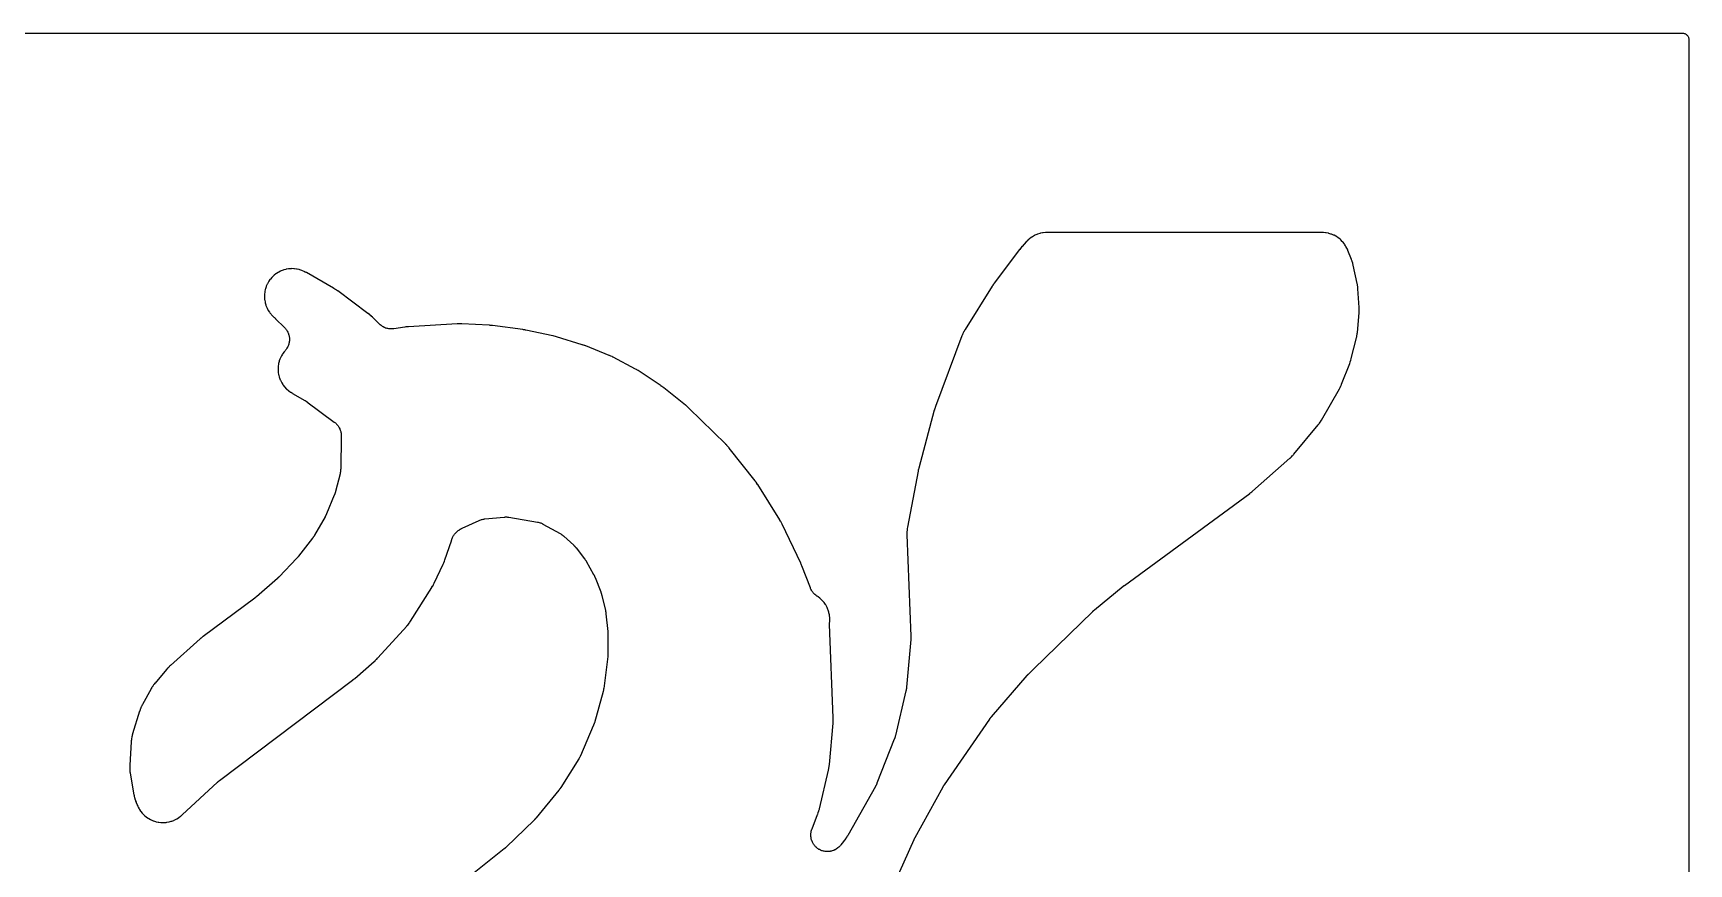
# Model space of a CAD drawing. Header units: millimetres. Extents: x 0 to 300, y 0 to 300.
# Drawn here: x 150.5 to 300.1, y 225 to 300.1 of the extents above; entities that cross this region are included whole.
import ezdxf

# ---------------------------------------------------------------- set-up
doc = ezdxf.new("R2010")
doc.units = ezdxf.units.MM
doc.layers.add('CUT', color=7, linetype='CONTINUOUS')

msp = doc.modelspace()

# ---------------------------------------------------------------- linework, layer by layer
at = {"layer": 'CUT'}
for points in [[(1.4375, 300.0625), (298.5625, 300.0625), (299.4478, 300.0625), (299.5212, 300.0589), (299.5794, 300.0503), (299.6365, 300.036), (299.6918, 300.0162), (299.745, 299.991), (299.7954, 299.9608), (299.8427, 299.9257), (299.8863, 299.8863), (299.9257, 299.8427), (299.9608, 299.7954), (299.991, 299.745), (300.0162, 299.6918), (300.036, 299.6365), (300.0503, 299.5794), (300.0589, 299.5212), (300.0625, 299.4478), (300.0625, 298.5625), (300.0625, 1.4375)], [(227.8701, 222.34), (230.0658, 227.2413), (230.0697, 227.2499), (230.0789, 227.2698), (230.0829, 227.2784), (230.0878, 227.2888), (230.0919, 227.2973), (230.1015, 227.317), (230.1056, 227.3255), (230.1131, 227.3405), (230.1174, 227.3489), (230.1274, 227.3684), (230.1317, 227.3768), (230.1371, 227.387), (230.1415, 227.3953), (230.152, 227.4147), (230.1565, 227.4229), (232.6728, 231.9752), (232.6782, 231.9849), (232.691, 232.0073), (232.6965, 232.0169), (232.7034, 232.0286), (232.709, 232.0381), (232.7223, 232.0603), (232.7281, 232.0698), (232.7385, 232.0865), (232.7444, 232.0958), (232.7582, 232.1177), (232.7642, 232.127), (232.7716, 232.1383), (232.7778, 232.1475), (232.7922, 232.169), (232.7984, 232.1782), (236.8896, 238.114), (236.8967, 238.1241), (236.9133, 238.1475), (236.9205, 238.1575), (236.9294, 238.1697), (236.9367, 238.1796), (236.954, 238.2026), (236.9615, 238.2124), (236.9748, 238.2297), (236.9825, 238.2394), (237.0004, 238.2619), (237.0081, 238.2715), (237.0176, 238.2831), (237.0255, 238.2926), (237.044, 238.3146), (237.052, 238.324), (240.2773, 242.0532), (240.2836, 242.0604), (240.2984, 242.0771), (240.3048, 242.0843), (240.3126, 242.0929), (240.319, 242.1), (240.3341, 242.1164), (240.3407, 242.1234), (240.3523, 242.1357), (240.3589, 242.1426), (240.3743, 242.1587), (240.381, 242.1656), (240.3892, 242.1739), (240.3959, 242.1807), (240.4117, 242.1964), (240.4185, 242.2031), (240.8059, 242.5808), (240.8162, 242.5908), (240.8505, 242.6237), (240.8546, 242.6275), (246.1988, 247.8392), (246.206, 247.8461), (246.2227, 247.862), (246.2299, 247.8688), (246.2386, 247.8769), (246.2458, 247.8836), (246.2628, 247.8991), (246.2702, 247.9058), (246.2832, 247.9174), (246.2906, 247.9239), (246.308, 247.9391), (246.3154, 247.9456), (246.3246, 247.9534), (246.3321, 247.9597), (246.3498, 247.9745), (246.3574, 247.9808), (248.9565, 250.1043), (248.9602, 250.1073), (248.9689, 250.1143), (248.9726, 250.1173), (248.9813, 250.1242), (248.9859, 250.1279), (248.9968, 250.1365), (249.0015, 250.1401), (249.0097, 250.1465), (249.0143, 250.1501), (249.0251, 250.1583), (249.0291, 250.1614), (249.0381, 250.1682), (249.0508, 250.1777), (249.0564, 250.1819), (260.3853, 258.4914), (260.396, 258.4994), (260.4653, 258.5527), (260.4759, 258.561), (260.5614, 258.6298), (260.5717, 258.6383), (260.6386, 258.6946), (260.6488, 258.7034), (264.0218, 261.6767), (264.03, 261.684), (264.0866, 261.7358), (264.095, 261.7436), (264.1315, 261.7782), (264.1487, 261.7953), (264.254, 261.9037), (264.2699, 261.9208), (264.2969, 261.9509), (264.3042, 261.9592), (264.3538, 262.0165), (264.3618, 262.0259), (266.5575, 264.6713), (266.5656, 264.6812), (266.6171, 264.7461), (266.625, 264.7562), (266.6551, 264.7959), (266.6702, 264.8165), (266.7648, 264.9525), (266.7789, 264.9738), (266.8056, 265.0159), (266.8123, 265.0267), (266.8552, 265.0976), (266.8617, 265.1086), (268.4825, 267.9218), (268.4877, 267.9312), (268.5239, 267.9967), (268.5293, 268.0065), (268.5522, 268.0499), (268.5628, 268.0711), (268.6266, 268.2041), (268.636, 268.2248), (268.6517, 268.261), (268.6559, 268.2709), (268.6841, 268.3393), (268.6886, 268.3505), (269.4152, 270.2188), (269.4218, 270.2366), (269.4629, 270.353), (269.4689, 270.371), (269.5158, 270.5185), (269.5213, 270.5367), (269.5549, 270.6555), (269.5598, 270.6738), (270.0279, 272.5518), (270.0305, 272.5625), (270.0478, 272.6378), (270.0502, 272.6491), (270.0606, 272.6987), (270.0652, 272.7226), (270.0903, 272.8727), (270.0937, 272.896), (270.0989, 272.9364), (270.1002, 272.9473), (270.1084, 273.0233), (270.1097, 273.0356), (270.2641, 274.7915), (270.265, 274.8023), (270.2702, 274.8774), (270.2709, 274.8886), (270.2734, 274.938), (270.2741, 274.9618), (270.2758, 275.1102), (270.2756, 275.1331), (270.2746, 275.1729), (270.2742, 275.1836), (270.2708, 275.2581), (270.2702, 275.2702), (270.1589, 276.978), (270.1581, 276.9886), (270.152, 277.0621), (270.151, 277.0731), (270.1461, 277.1212), (270.1433, 277.1444), (270.1231, 277.2883), (270.1195, 277.3104), (270.1127, 277.3487), (270.1107, 277.3591), (270.0966, 277.4307), (270.0942, 277.4423), (269.7293, 279.1161), (269.7265, 279.1283), (269.7076, 279.2069), (269.7046, 279.219), (269.6922, 279.2661), (269.6854, 279.2901), (269.638, 279.4448), (269.6302, 279.4684), (269.614, 279.5143), (269.6097, 279.526), (269.5812, 279.6018), (269.5767, 279.6134), (269.2486, 280.4329), (269.2429, 280.4466), (269.2048, 280.5355), (269.1987, 280.5491), (269.1745, 280.6019), (269.1614, 280.6286), (269.0734, 280.7977), (269.0433, 280.849), (268.9404, 281.0064), (268.9055, 281.0545), (268.7875, 281.2009), (268.7479, 281.2453), (268.616, 281.3793), (268.5723, 281.4196), (268.4277, 281.5398), (268.3802, 281.5756), (268.2245, 281.681), (268.1736, 281.7118), (268.0083, 281.8013), (267.9546, 281.827), (267.7812, 281.8996), (267.7253, 281.9198), (267.5455, 281.9749), (267.4878, 281.9895), (267.3035, 282.0266), (267.2447, 282.0354), (267.055, 282.0543), (267.0253, 282.0565), (266.9673, 282.0594), (266.9524, 282.0599), (266.8558, 282.0623), (266.8409, 282.0625), (242.1471, 282.0625), (242.1316, 282.0623), (242.0302, 282.0597), (242.0147, 282.0591), (241.9539, 282.0559), (241.9228, 282.0535), (241.724, 282.0327), (241.6625, 282.023), (241.4696, 281.9824), (241.4094, 281.9663), (241.2218, 281.9059), (241.1635, 281.8837), (240.9833, 281.8041), (240.9276, 281.776), (240.7566, 281.6781), (240.7041, 281.6443), (240.5442, 281.5292), (240.4955, 281.4902), (240.3463, 281.3573), (240.3236, 281.336), (240.2803, 281.2932), (240.2694, 281.2821), (240.1992, 281.209), (240.1885, 281.1976), (239.8177, 280.7907), (239.8085, 280.7803), (239.7491, 280.7121), (239.7401, 280.7015), (239.6677, 280.6142), (239.6589, 280.6034), (239.6028, 280.5326), (239.5943, 280.5216), (237.295, 277.4742), (237.2871, 277.4635), (237.2367, 277.3936), (237.2291, 277.3827), (237.1678, 277.2935), (237.1604, 277.2825), (237.1131, 277.2104), (237.106, 277.1992), (234.6642, 273.2867), (234.6565, 273.2739), (234.6071, 273.1903), (234.5997, 273.1773), (234.5713, 273.1263), (234.5574, 273.0999), (234.4716, 272.9258), (234.459, 272.8987), (234.4358, 272.8452), (234.4301, 272.8314), (234.3937, 272.7413), (234.3883, 272.7274), (231.998, 266.3525), (231.993, 266.3387), (231.9618, 266.2487), (231.9571, 266.2348), (231.9207, 266.1209), (231.9164, 266.1069), (231.8896, 266.0155), (231.8856, 266.0013), (230.4847, 260.7564), (230.4821, 260.7464), (230.4647, 260.6763), (230.4621, 260.6654), (230.442, 260.5776), (230.4396, 260.5669), (230.425, 260.4972), (230.4227, 260.4858), (229.4671, 255.4474), (229.4642, 255.4307), (229.4467, 255.3216), (229.4442, 255.3048), (229.4356, 255.2391), (229.4321, 255.2053), (229.4157, 254.9851), (229.4142, 254.9512), (229.413, 254.8849), (229.413, 254.8679), (229.4142, 254.7575), (229.4146, 254.7405), (229.7726, 245.6103), (229.773, 245.5959), (229.7738, 245.5624), (229.774, 245.548), (229.7742, 245.5305), (229.7742, 245.5161), (229.7739, 245.4826), (229.7736, 245.4682), (229.773, 245.4428), (229.7725, 245.4284), (229.7712, 245.3949), (229.7705, 245.3805), (229.7695, 245.363), (229.7685, 245.3487), (229.7661, 245.3152), (229.7649, 245.3009), (229.3831, 241.0031), (229.3815, 240.9871), (229.3776, 240.9498), (229.3757, 240.9338), (229.3733, 240.9143), (229.3711, 240.8984), (229.3658, 240.8612), (229.3634, 240.8453), (229.3588, 240.8172), (229.3561, 240.8014), (229.3495, 240.7644), (229.3465, 240.7486), (229.3427, 240.7294), (229.3394, 240.7136), (229.3314, 240.6769), (229.3279, 240.6612), (228.3763, 236.6275), (228.3725, 236.6119), (228.3632, 236.5756), (228.3591, 236.5601), (228.3539, 236.5412), (228.3495, 236.5257), (228.339, 236.4897), (228.3343, 236.4744), (228.3259, 236.4473), (228.3209, 236.432), (228.3091, 236.3964), (228.3039, 236.3812), (228.2974, 236.3628), (228.2919, 236.3477), (228.2788, 236.3125), (228.2731, 236.2975), (226.7075, 232.3141), (226.7016, 232.2993), (226.6874, 232.2651), (226.6812, 232.2505), (226.6735, 232.2327), (226.667, 232.2182), (226.6517, 232.1845), (226.645, 232.1701), (226.6329, 232.1447), (226.6259, 232.1304), (226.6094, 232.0973), (226.6021, 232.0831), (226.5932, 232.0659), (226.5857, 232.0519), (226.568, 232.0194), (226.5603, 232.0055), (224.0664, 227.606), (224.0587, 227.5926), (224.0404, 227.5616), (224.0324, 227.5483), (224.0226, 227.5323), (224.0144, 227.5192), (223.9951, 227.4888), (223.9867, 227.4759), (223.9716, 227.4531), (223.963, 227.4403), (223.9426, 227.4106), (223.9338, 227.3979), (223.9228, 227.3826), (223.9138, 227.3701), (223.8924, 227.3411), (223.8831, 227.3288), (223.4329, 226.7402), (223.4051, 226.7056), (223.3525, 226.6435), (223.2919, 226.5786), (223.2494, 226.5375), (223.1827, 226.4789), (223.1364, 226.4421), (223.0642, 226.3904), (223.0145, 226.3584), (222.9376, 226.314), (222.885, 226.2871), (222.804, 226.2505), (222.749, 226.2289), (222.6649, 226.2005), (222.608, 226.1844), (222.5215, 226.1644), (222.4633, 226.154), (222.3752, 226.1426), (222.3163, 226.138), (222.2275, 226.1354), (222.1684, 226.1366), (222.0798, 226.1427), (222.0211, 226.1497), (221.9335, 226.1646), (221.8758, 226.1773), (221.7901, 226.2008), (221.734, 226.2191), (221.651, 226.2509), (221.5969, 226.2747), (221.5175, 226.3145), (221.466, 226.3436), (221.3909, 226.391), (221.3426, 226.4249), (221.2725, 226.4795), (221.2277, 226.5181), (221.1634, 226.5793), (221.1226, 226.6221), (221.0646, 226.6894), (221.0283, 226.736), (220.9772, 226.8087), (220.9456, 226.8586), (220.9019, 226.936), (220.8755, 226.9888), (220.8396, 227.0701), (220.8185, 227.1253), (220.7908, 227.2097), (220.7752, 227.2667), (220.756, 227.3534), (220.7461, 227.4117), (220.7355, 227.4999), (220.7314, 227.5588), (220.7296, 227.6476), (220.7313, 227.7067), (220.7382, 227.7952), (220.7458, 227.8539), (220.7614, 227.9413), (220.7747, 227.9989), (220.7989, 228.0844), (220.8248, 228.1615), (220.8401, 228.2032), (221.346, 229.4905), (221.3535, 229.5105), (221.3997, 229.6418), (221.4065, 229.6621), (221.4586, 229.8287), (221.4646, 229.8493), (221.5014, 229.9835), (221.5067, 230.0043), (222.3283, 233.4871), (222.3329, 233.5081), (222.36, 233.6448), (222.3638, 233.6659), (222.3917, 233.8386), (222.3947, 233.8598), (222.412, 233.9982), (222.4143, 234.0195), (222.7458, 237.7511), (222.7472, 237.7702), (222.7543, 237.8945), (222.7551, 237.9137), (222.7589, 238.0699), (222.7591, 238.0891), (222.7582, 238.2137), (222.7577, 238.2328), (222.4274, 246.6579), (222.427, 246.7023), (222.4286, 246.7991), (222.4303, 246.8412), (222.4326, 246.877), (222.433, 246.8841), (222.438, 246.98), (222.4388, 247.0108), (222.4388, 247.2069), (222.4357, 247.268), (222.4161, 247.4605), (222.4068, 247.5209), (222.3677, 247.7104), (222.3522, 247.7696), (222.294, 247.9541), (222.2726, 248.0115), (222.1959, 248.189), (222.1688, 248.2439), (222.0744, 248.4128), (222.0418, 248.4646), (221.9307, 248.6229), (221.893, 248.6712), (221.7663, 248.8174), (221.7239, 248.8615), (221.583, 248.9941), (221.5363, 249.0337), (221.3805, 249.1528), (221.3557, 249.1708), (221.2908, 249.2154), (221.2856, 249.2189), (221.2797, 249.2229), (221.2441, 249.248), (221.1765, 249.2983), (221.1059, 249.3567), (221.0609, 249.3978), (220.9966, 249.4631), (220.956, 249.5086), (220.8987, 249.58), (220.863, 249.6294), (220.8132, 249.7063), (220.7827, 249.7591), (220.741, 249.8406), (220.7066, 249.9171), (220.6889, 249.9594), (219.9197, 251.9356), (219.9161, 251.9448), (219.89, 252.0086), (219.8859, 252.0184), (219.852, 252.0974), (219.8478, 252.1069), (219.8199, 252.1689), (219.8152, 252.179), (218.1486, 255.7067), (218.1408, 255.7227), (218.0883, 255.8257), (218.08, 255.8414), (218.0104, 255.9687), (218.0016, 255.9841), (217.9432, 256.0838), (217.9339, 256.0991), (215.9338, 259.2896), (215.9249, 259.3033), (215.8663, 259.3914), (215.8571, 259.4049), (215.7805, 259.5135), (215.771, 259.5266), (215.7076, 259.6115), (215.6977, 259.6244), (213.3643, 262.5785), (213.3521, 262.5933), (213.272, 262.6884), (213.2594, 262.7029), (213.155, 262.8189), (213.142, 262.833), (213.0559, 262.9228), (213.0424, 262.9364), (209.7032, 266.2043), (209.692, 266.2149), (209.6186, 266.2832), (209.6071, 266.2935), (209.5128, 266.3768), (209.5011, 266.3869), (209.4242, 266.4513), (209.4123, 266.461), (207.4561, 268.0164), (207.4465, 268.0239), (207.3832, 268.0721), (207.3734, 268.0794), (207.2928, 268.1383), (207.2828, 268.1454), (207.2177, 268.191), (207.2076, 268.1979), (205.2299, 269.5226), (205.2167, 269.5312), (205.1302, 269.5859), (205.1168, 269.5941), (205.0065, 269.6599), (204.9928, 269.6678), (204.9036, 269.7179), (204.8897, 269.7254), (202.8681, 270.7912), (202.8547, 270.7981), (202.7664, 270.8418), (202.7528, 270.8484), (202.6406, 270.9004), (202.6268, 270.9066), (202.5365, 270.9458), (202.5225, 270.9517), (200.388, 271.8146), (200.3758, 271.8193), (200.2966, 271.8494), (200.2843, 271.8539), (200.184, 271.8895), (200.1717, 271.8937), (200.0912, 271.9203), (200.0788, 271.9242), (197.7609, 272.6342), (197.7479, 272.638), (197.663, 272.6619), (197.6499, 272.6654), (197.5426, 272.693), (197.5294, 272.6963), (197.4435, 272.7163), (197.4303, 272.7193), (194.968, 273.2357), (194.9578, 273.2377), (194.8871, 273.2513), (194.8761, 273.2533), (194.7876, 273.2686), (194.7769, 273.2703), (194.7067, 273.2812), (194.6952, 273.2828), (191.9658, 273.6491), (191.955, 273.6505), (191.8797, 273.6592), (191.868, 273.6604), (191.7739, 273.6695), (191.7625, 273.6705), (191.688, 273.6762), (191.6758, 273.677), (189.2051, 273.816), (189.1875, 273.8167), (189.0731, 273.8198), (189.0555, 273.82), (188.9118, 273.8196), (188.8942, 273.8193), (188.7798, 273.8157), (188.7622, 273.8149), (184.365, 273.5451), (184.3519, 273.5442), (184.2672, 273.5371), (184.2542, 273.5359), (184.148, 273.5247), (184.135, 273.5232), (184.0507, 273.5125), (184.0377, 273.5107), (183.0535, 273.3634), (183.0074, 273.3578), (182.9227, 273.3495), (182.8299, 273.3453), (182.7681, 273.3457), (182.6754, 273.3511), (182.6139, 273.3579), (182.5222, 273.3728), (182.4618, 273.3859), (182.3721, 273.4102), (182.3134, 273.4294), (182.2267, 273.4628), (182.1702, 273.488), (182.0875, 273.5302), (182.0339, 273.561), (181.9559, 273.6115), (181.9058, 273.6477), (181.8335, 273.706), (181.77, 273.7627), (181.7362, 273.7945), (181.1289, 274.3965), (181.1134, 274.4113), (181.0109, 274.5058), (180.9949, 274.5201), (180.8622, 274.634), (180.8457, 274.6477), (180.7368, 274.7346), (180.7198, 274.7477), (180.7197, 274.7478), (177.9802, 276.7787), (177.966, 276.7889), (177.8726, 276.854), (177.8581, 276.8638), (177.7385, 276.942), (177.7237, 276.9514), (177.6267, 277.011), (177.6116, 277.0199), (175.1548, 278.4303), (175.1419, 278.4375), (175.0572, 278.4834), (175.0441, 278.4903), (174.9926, 278.5165), (174.9659, 278.5294), (174.7927, 278.6072), (174.7375, 278.6288), (174.56, 278.6883), (174.503, 278.7044), (174.3204, 278.7461), (174.2621, 278.7564), (174.0763, 278.78), (174.0173, 278.7845), (173.8301, 278.7896), (173.7709, 278.7883), (173.5841, 278.775), (173.5253, 278.7678), (173.3407, 278.7361), (173.2829, 278.7232), (173.1024, 278.6735), (173.0461, 278.6549), (172.8714, 278.5876), (172.8172, 278.5636), (172.65, 278.4794), (172.5985, 278.4502), (172.4403, 278.3499), (172.3919, 278.3157), (172.2445, 278.2003), (172.1997, 278.1615), (172.0643, 278.0322), (172.0236, 277.9892), (171.9016, 277.8471), (171.8653, 277.8003), (171.7579, 277.6468), (171.7264, 277.5967), (171.6347, 277.4334), (171.6083, 277.3804), (171.5331, 277.2089), (171.5121, 277.1535), (171.4542, 276.9754), (171.4387, 276.9183), (171.3987, 276.7353), (171.3889, 276.6769), (171.3671, 276.4909), (171.3631, 276.4318), (171.3597, 276.2446), (171.3616, 276.1854), (171.3767, 275.9987), (171.3844, 275.94), (171.4179, 275.7558), (171.4313, 275.6981), (171.4828, 275.518), (171.5018, 275.4619), (171.5708, 275.2878), (171.5953, 275.2339), (171.6811, 275.0675), (171.7108, 275.0162), (171.8126, 274.859), (171.8472, 274.811), (171.964, 274.6646), (172.0031, 274.6202), (172.1356, 274.4842), (172.1568, 274.4635), (172.2077, 274.4161), (172.215, 274.4094), (172.2603, 274.3686), (172.2985, 274.3343), (172.3054, 274.328), (172.3214, 274.3133), (172.3282, 274.3069), (172.34, 274.2959), (172.3488, 274.2875), (172.3691, 274.2679), (172.3778, 274.2595), (173.1658, 273.479), (173.1973, 273.4462), (173.2536, 273.3845), (173.3115, 273.3143), (173.3476, 273.2656), (173.3981, 273.1898), (173.4291, 273.1377), (173.4717, 273.0572), (173.4972, 273.0023), (173.5315, 272.9179), (173.5514, 272.8607), (173.5769, 272.7733), (173.5909, 272.7143), (173.6075, 272.6247), (173.6155, 272.5647), (173.6229, 272.4739), (173.6248, 272.4133), (173.623, 272.3223), (173.6187, 272.2618), (173.6077, 272.1714), (173.5974, 272.1117), (173.5773, 272.0229), (173.561, 271.9645), (173.5321, 271.8782), (173.5099, 271.8218), (173.4724, 271.7388), (173.4447, 271.6849), (173.399, 271.6061), (173.3659, 271.5553), (173.3125, 271.4816), (173.2602, 271.4166), (173.2308, 271.3818), (173.1709, 271.3147), (173.1337, 271.2686), (173.0234, 271.1172), (172.991, 271.0676), (172.8962, 270.9061), (172.8687, 270.8536), (172.7903, 270.6835), (172.7682, 270.6286), (172.707, 270.4516), (172.6904, 270.3947), (172.6469, 270.2126), (172.636, 270.1543), (172.6107, 269.9688), (172.6056, 269.9098), (172.5987, 269.7226), (172.5994, 269.6634), (172.611, 269.4764), (172.6176, 269.4176), (172.6475, 269.2327), (172.6599, 269.1748), (172.7079, 268.9938), (172.7259, 268.9373), (172.7916, 268.7619), (172.8151, 268.7075), (172.8977, 268.5395), (172.9265, 268.4877), (173.0253, 268.3286), (173.059, 268.2799), (173.173, 268.1313), (173.2113, 268.0861), (173.3395, 267.9495), (173.3821, 267.9084), (173.523, 267.7851), (173.5695, 267.7483), (173.724, 267.638), (173.7486, 267.6214), (173.7973, 267.5901), (173.8098, 267.5823), (173.8921, 267.5323), (173.9049, 267.5248), (175.0032, 266.8943), (175.0078, 266.8916), (175.0151, 266.8874), (175.0368, 266.8743), (175.0758, 266.8501), (175.0927, 266.8394), (175.1091, 266.8287), (175.1143, 266.8253), (175.1181, 266.8228), (175.1397, 266.808), (175.18, 266.7796), (175.1978, 266.7668), (177.6755, 264.9301), (177.7092, 264.9039), (177.7697, 264.8544), (177.8332, 264.7973), (177.8736, 264.7574), (177.9313, 264.6945), (177.9677, 264.6509), (178.0193, 264.5829), (178.0514, 264.536), (178.0962, 264.4634), (178.1238, 264.4137), (178.1615, 264.3372), (178.1843, 264.2851), (178.2146, 264.2053), (178.2323, 264.1513), (178.2549, 264.069), (178.2674, 264.0136), (178.2822, 263.9295), (178.2893, 263.8731), (178.2961, 263.7881), (178.2985, 263.7099), (178.2989, 263.6672), (178.2517, 260.6953), (178.2514, 260.6822), (178.2507, 260.6604), (178.2476, 260.6078), (178.2397, 260.5191), (178.2353, 260.4799), (178.2348, 260.4759), (178.2287, 260.4369), (178.213, 260.3492), (178.2023, 260.2977), (178.1972, 260.2765), (178.1941, 260.2637), (177.7876, 258.6702), (177.7835, 258.6546), (177.7736, 258.6183), (177.7691, 258.6027), (177.7636, 258.5839), (177.7589, 258.5684), (177.7476, 258.5325), (177.7427, 258.5171), (177.7337, 258.49), (177.7284, 258.4747), (177.7159, 258.4392), (177.7104, 258.424), (177.7035, 258.4056), (177.6977, 258.3905), (177.6839, 258.3555), (177.6778, 258.3405), (176.9797, 256.6577), (176.9741, 256.6446), (176.961, 256.6142), (176.9552, 256.6012), (176.9481, 256.5855), (176.9422, 256.5726), (176.928, 256.5427), (176.9219, 256.5299), (176.9108, 256.5073), (176.9045, 256.4947), (176.8894, 256.4652), (176.8829, 256.4526), (176.8748, 256.4373), (176.868, 256.4248), (176.852, 256.3958), (176.8451, 256.3835), (175.9007, 254.7316), (175.8926, 254.7177), (175.8735, 254.6856), (175.8651, 254.6719), (175.8548, 254.6553), (175.8463, 254.6417), (175.826, 254.6103), (175.8172, 254.5969), (175.8014, 254.5734), (175.7924, 254.5601), (175.771, 254.5294), (175.7617, 254.5164), (175.7502, 254.5005), (175.7407, 254.4876), (175.7183, 254.4577), (175.7085, 254.445), (174.4388, 252.8153), (174.4318, 252.8065), (174.4155, 252.7861), (174.4085, 252.7774), (174.3998, 252.7669), (174.3927, 252.7582), (174.3759, 252.7383), (174.3687, 252.7298), (174.3557, 252.7147), (174.3483, 252.7063), (174.3311, 252.6868), (174.3236, 252.6784), (174.3144, 252.6683), (174.3069, 252.6601), (174.2891, 252.641), (174.2814, 252.6328), (172.6977, 250.9708), (172.6904, 250.9633), (172.6733, 250.9458), (172.6659, 250.9383), (172.6569, 250.9293), (172.6495, 250.9219), (172.632, 250.9048), (172.6245, 250.8975), (172.611, 250.8847), (172.6034, 250.8775), (172.5855, 250.8608), (172.5778, 250.8537), (172.5684, 250.8451), (172.5606, 250.8381), (172.5424, 250.8218), (172.5345, 250.8149), (170.6323, 249.1588), (170.6269, 249.1541), (170.6144, 249.1434), (170.609, 249.1388), (170.5963, 249.1281), (170.5895, 249.1224), (170.5736, 249.1093), (170.5668, 249.1037), (170.5548, 249.094), (170.548, 249.0886), (170.5322, 249.076), (170.5255, 249.0707), (170.5216, 249.0677), (170.5134, 249.0614), (170.4942, 249.0468), (170.4859, 249.0406), (165.8149, 245.5718), (165.8041, 245.5636), (165.7344, 245.5093), (165.7237, 245.5008), (165.6376, 245.4305), (165.6271, 245.4218), (165.5598, 245.3643), (165.5496, 245.3554), (162.8729, 242.9624), (162.8573, 242.948), (162.7577, 242.8523), (162.7426, 242.8374), (162.622, 242.7131), (162.6075, 242.6976), (162.5149, 242.5952), (162.5009, 242.5792), (161.476, 241.3615), (161.4666, 241.35), (161.4064, 241.2748), (161.3972, 241.2631), (161.3622, 241.217), (161.3448, 241.1929), (161.2359, 241.034), (161.2198, 241.0092), (161.1895, 240.9599), (161.1819, 240.9471), (161.1334, 240.8638), (161.1261, 240.8509), (160.3362, 239.4117), (160.3291, 239.3982), (160.2835, 239.3099), (160.2766, 239.2962), (160.2506, 239.2424), (160.238, 239.2146), (160.1606, 239.0316), (160.1494, 239.0031), (160.129, 238.947), (160.124, 238.9326), (160.0924, 238.8384), (160.0877, 238.8238), (159.4577, 236.7728), (159.4528, 236.7558), (159.4223, 236.645), (159.4178, 236.6278), (159.4015, 236.5608), (159.3941, 236.5262), (159.353, 236.3002), (159.3477, 236.2652), (159.3394, 236.1967), (159.3375, 236.1791), (159.327, 236.0647), (159.3256, 236.047), (159.1954, 233.9544), (159.1946, 233.9369), (159.1908, 233.8233), (159.1905, 233.8058), (159.1902, 233.7375), (159.1911, 233.7025), (159.2035, 233.4756), (159.2064, 233.4407), (159.2141, 233.3729), (159.2163, 233.3556), (159.2324, 233.243), (159.2352, 233.2257), (159.5764, 231.2521), (159.5795, 231.2355), (159.6011, 231.1284), (159.6047, 231.112), (159.6195, 231.048), (159.628, 231.0155), (159.689, 230.8058), (159.6993, 230.7738), (159.7212, 230.7119), (159.727, 230.6961), (159.7663, 230.5941), (159.7725, 230.5785), (159.8676, 230.3507), (159.8733, 230.3375), (159.9115, 230.2519), (159.9175, 230.2388), (159.9417, 230.1879), (159.9547, 230.1622), (160.0419, 229.9993), (160.0715, 229.9498), (160.1726, 229.7981), (160.2068, 229.7517), (160.322, 229.6104), (160.3605, 229.5676), (160.4887, 229.438), (160.5312, 229.399), (160.6712, 229.2823), (160.7172, 229.2475), (160.8678, 229.1448), (160.9169, 229.1147), (161.0767, 229.0269), (161.1285, 229.0016), (161.2959, 228.9295), (161.3499, 228.9093), (161.5235, 228.8537), (161.5791, 228.8387), (161.7573, 228.8), (161.8141, 228.7905), (161.9951, 228.769), (162.0526, 228.765), (162.2349, 228.761), (162.2925, 228.7625), (162.4743, 228.776), (162.5315, 228.7831), (162.7111, 228.814), (162.7674, 228.8265), (162.9433, 228.8745), (162.9981, 228.8923), (163.1685, 228.957), (163.2214, 228.98), (163.3848, 229.0607), (163.4352, 229.0887), (163.5901, 229.1847), (163.6376, 229.2174), (163.7846, 229.3294), (163.8071, 229.3474), (163.8502, 229.3837), (163.8611, 229.3931), (163.9314, 229.4551), (163.9421, 229.4648), (167.1294, 232.4171), (167.1379, 232.4248), (167.1576, 232.4426), (167.1661, 232.4502), (167.1766, 232.4594), (167.1852, 232.4669), (167.2054, 232.4842), (167.2141, 232.4916), (167.2296, 232.5045), (167.2384, 232.5118), (167.259, 232.5286), (167.2679, 232.5358), (167.2788, 232.5444), (167.2878, 232.5515), (167.3088, 232.5677), (167.3179, 232.5747), (179.3213, 241.6196), (179.3291, 241.6257), (179.3835, 241.6681), (179.3918, 241.6747), (179.4587, 241.7287), (179.4667, 241.7353), (179.5188, 241.779), (179.5272, 241.7862), (181.292, 243.3213), (181.305, 243.3329), (181.3878, 243.4093), (181.4004, 243.4212), (181.5016, 243.5201), (181.5138, 243.5324), (181.5921, 243.6135), (181.604, 243.6261), (184.2318, 246.5087), (184.2406, 246.5185), (184.2972, 246.5835), (184.3058, 246.5935), (184.339, 246.6333), (184.3555, 246.654), (184.4598, 246.791), (184.4754, 246.8125), (184.5049, 246.855), (184.5124, 246.866), (184.5599, 246.9378), (184.5671, 246.9489), (186.4864, 249.9933), (186.4959, 250.0088), (186.5556, 250.1101), (186.5645, 250.1259), (186.5646, 250.1261), (186.6356, 250.2553), (186.6441, 250.2713), (186.6976, 250.3761), (186.7056, 250.3924), (187.5113, 252.0959), (187.5184, 252.1116), (187.5634, 252.2141), (187.5701, 252.23), (187.6227, 252.3602), (187.629, 252.3763), (187.668, 252.4812), (187.6737, 252.4975), (188.2586, 254.2222), (188.2639, 254.2386), (188.289, 254.3203), (188.3023, 254.36), (188.3282, 254.4322), (188.3601, 254.5096), (188.3838, 254.5601), (188.4228, 254.6342), (188.451, 254.6823), (188.4967, 254.7524), (188.5293, 254.7977), (188.5813, 254.8633), (188.618, 254.9053), (188.6759, 254.9658), (188.7162, 255.0042), (188.7795, 255.059), (188.8398, 255.1065), (188.8732, 255.1317), (188.9357, 255.1763), (188.9444, 255.1825), (188.9523, 255.188), (188.9869, 255.211), (189.0499, 255.2507), (189.0768, 255.267), (189.103, 255.2816), (189.165, 255.3147), (189.2021, 255.3334), (189.2146, 255.3393), (189.2255, 255.3444), (190.7591, 256.0488), (190.7705, 256.0539), (190.7781, 256.0572), (190.8285, 256.0778), (190.9028, 256.1054), (190.9875, 256.1322), (191.0456, 256.1475), (191.1254, 256.1647), (191.1859, 256.1748), (191.2345, 256.1817), (191.2502, 256.1834), (191.2641, 256.1849), (193.0306, 256.3559), (193.0405, 256.3568), (193.0471, 256.3573), (193.09, 256.36), (193.1525, 256.3623), (193.2226, 256.3622), (193.2697, 256.3603), (193.3343, 256.3554), (193.384, 256.3498), (193.423, 256.3445), (193.4351, 256.3426), (193.446, 256.3409), (196.0269, 255.9023), (196.0394, 255.9001), (196.0476, 255.8986), (196.1017, 255.8869), (196.1797, 255.8674), (196.2659, 255.8413), (196.3233, 255.8208), (196.3998, 255.7893), (196.4561, 255.7631), (196.5005, 255.7409), (196.5147, 255.7333), (196.5271, 255.7265), (198.0704, 254.8694), (198.0817, 254.863), (198.0918, 254.8572), (198.1346, 254.8311), (198.2101, 254.7819), (198.2415, 254.7604), (198.2704, 254.7387), (198.3373, 254.6862), (198.376, 254.6541), (198.3885, 254.643), (198.3994, 254.6333), (199.3119, 253.8044), (199.3191, 253.7978), (199.3255, 253.7918), (199.3525, 253.7657), (199.4001, 253.7176), (199.4199, 253.697), (199.4381, 253.6767), (199.4798, 253.6286), (199.5039, 253.5996), (199.5118, 253.5897), (199.5185, 253.5812), (200.2853, 252.5942), (200.2896, 252.5886), (200.2995, 252.5757), (200.3012, 252.5734), (200.3188, 252.5493), (200.3515, 252.5029), (200.3854, 252.4512), (200.4242, 252.3874), (200.4415, 252.3576), (201.1039, 251.1664), (201.1111, 251.1532), (201.1276, 251.1223), (201.1345, 251.109), (201.1427, 251.0932), (201.1493, 251.08), (201.1646, 251.0491), (201.171, 251.0357), (201.1761, 251.025), (201.1823, 251.0115), (201.1966, 250.9799), (201.2026, 250.9663), (201.2098, 250.9497), (201.2156, 250.936), (201.2288, 250.904), (201.2344, 250.8902), (201.7452, 249.5936), (201.7509, 249.5787), (201.7639, 249.5439), (201.7693, 249.529), (201.7758, 249.5107), (201.781, 249.4956), (201.7927, 249.4604), (201.7976, 249.4452), (201.8015, 249.4331), (201.8061, 249.4179), (201.8166, 249.3822), (201.821, 249.3669), (201.8261, 249.3482), (201.8302, 249.3328), (201.8395, 249.2968), (201.8433, 249.2814), (202.1692, 247.9127), (202.1724, 247.8985), (202.1798, 247.8654), (202.1828, 247.8511), (202.1863, 247.8337), (202.1891, 247.8194), (202.1954, 247.786), (202.198, 247.7717), (202.1999, 247.7602), (202.2023, 247.7458), (202.2074, 247.7122), (202.2095, 247.6978), (202.2119, 247.6802), (202.2138, 247.6658), (202.2179, 247.632), (202.2195, 247.6176), (202.3858, 246.029), (202.387, 246.0173), (202.3895, 245.9899), (202.3905, 245.9781), (202.3916, 245.9638), (202.3924, 245.952), (202.3942, 245.9246), (202.3949, 245.9128), (202.3954, 245.9034), (202.3959, 245.8916), (202.397, 245.8641), (202.3974, 245.8523), (202.3977, 245.838), (202.398, 245.8262), (202.3983, 245.7987), (202.3984, 245.7869), (202.3975, 244.0504), (202.3974, 244.0364), (202.3969, 244.0036), (202.3966, 243.9896), (202.396, 243.9724), (202.3955, 243.9584), (202.3939, 243.9256), (202.3931, 243.9116), (202.3924, 243.9004), (202.3914, 243.8863), (202.3889, 243.8537), (202.3877, 243.8397), (202.386, 243.8226), (202.3846, 243.8086), (202.381, 243.776), (202.3794, 243.7621), (202.0134, 240.859), (202.0126, 240.8523), (202.0105, 240.8367), (202.0101, 240.834), (202.0057, 240.8057), (201.9965, 240.7519), (201.9845, 240.6937), (201.9677, 240.6238), (201.9594, 240.5917), (201.1738, 237.7818), (201.1697, 237.7673), (201.1596, 237.7335), (201.1552, 237.7191), (201.1497, 237.7017), (201.145, 237.6875), (201.1339, 237.6543), (201.1291, 237.6401), (201.125, 237.6287), (201.1199, 237.6146), (201.1077, 237.5817), (201.1023, 237.5677), (201.0956, 237.5506), (201.0901, 237.5366), (201.0767, 237.5042), (201.0709, 237.4903), (199.9059, 234.7828), (199.9031, 234.7764), (199.8965, 234.7614), (199.8954, 234.7589), (199.8828, 234.7319), (199.8581, 234.6809), (199.8292, 234.6263), (199.792, 234.5616), (199.7744, 234.5321), (198.1516, 231.9391), (198.1437, 231.9268), (198.1252, 231.8982), (198.1171, 231.886), (198.1073, 231.8714), (198.0991, 231.8594), (198.0798, 231.8316), (198.0714, 231.8198), (198.0646, 231.8103), (198.056, 231.7986), (198.0357, 231.7713), (198.0269, 231.7598), (198.0161, 231.7457), (198.0072, 231.7343), (197.986, 231.7077), (197.9769, 231.6964), (195.9088, 229.1832), (195.9006, 229.1735), (195.8816, 229.1509), (195.8733, 229.1413), (195.8632, 229.1297), (195.8548, 229.1202), (195.8351, 229.0982), (195.8265, 229.0888), (195.8196, 229.0813), (195.811, 229.0721), (195.7907, 229.0507), (195.7819, 229.0415), (195.7711, 229.0305), (195.7622, 229.0215), (195.7413, 229.0006), (195.7322, 228.9917), (193.2055, 226.5431), (193.1976, 226.5356), (193.1791, 226.518), (193.1711, 226.5105), (193.1612, 226.5015), (193.1531, 226.4941), (193.1342, 226.477), (193.126, 226.4697), (193.1194, 226.4639), (193.1111, 226.4567), (193.0917, 226.4401), (193.0833, 226.433), (193.0731, 226.4244), (193.0646, 226.4174), (193.0449, 226.4013), (193.0363, 226.3944), (190.0201, 223.9931)]]:
    msp.add_lwpolyline(points, dxfattribs=at)

doc.saveas('drawing.dxf')
